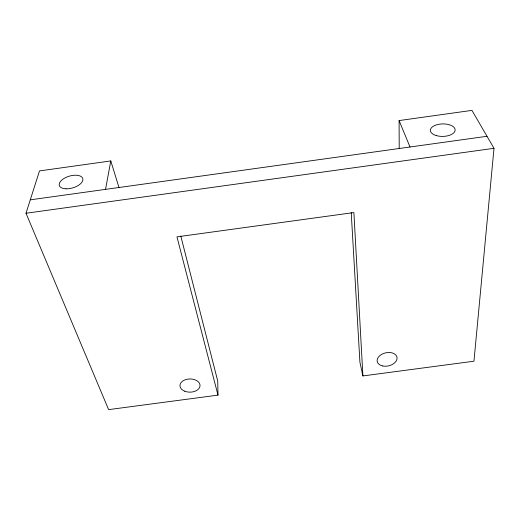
<?xml version="1.0" encoding="UTF-8"?>
<svg xmlns="http://www.w3.org/2000/svg" width="520" height="520" viewBox="0 0 520 520"><rect width="100%" height="100%" fill="white"/><g stroke="black" fill="none" stroke-linecap="round" stroke-linejoin="round"><path stroke-width="0.78" d="M399.217 148.694L399.094 120.575L471.952 110.377L494 148.31L473.96 361.212L362.908 375.928L359.925 362.251L351.221 212.602M105.534 189.371L110.799 160.934L39.501 170.917L26 213.252L108.622 409.624L217.99 395.129L217.75 381.147L180.797 236.035M30.277 199.843L487.012 136.285M26 213.252L494 148.31M399.094 120.575L410.013 147.004M110.799 160.934L119.041 187.688M217.99 395.129L176.956 236.867L353.886 212.556L362.908 375.928M382.791 365.996A10.114 6.675 -12.6 0 0 397.046 357.617A10.114 6.675 -12.6 0 0 381.459 354.471A10.114 6.675 -12.6 0 0 382.791 365.996M184.704 391.203A10.043 6.604 -0.6 0 0 200.037 385.71A10.043 6.604 -0.6 0 0 185.256 379.762A10.043 6.604 -0.6 0 0 184.704 391.203M66.008 188.812A12.246 6.117 -16.3 0 0 82.888 178.939A12.246 6.117 -16.3 0 0 64.252 178.308A12.246 6.117 -16.3 0 0 66.008 188.812M436.254 135.571A12.396 6.253 -1.1 0 0 455.156 130.169A12.396 6.253 -1.1 0 0 436.897 124.735A12.396 6.253 -1.1 0 0 436.254 135.571"/></g></svg>
